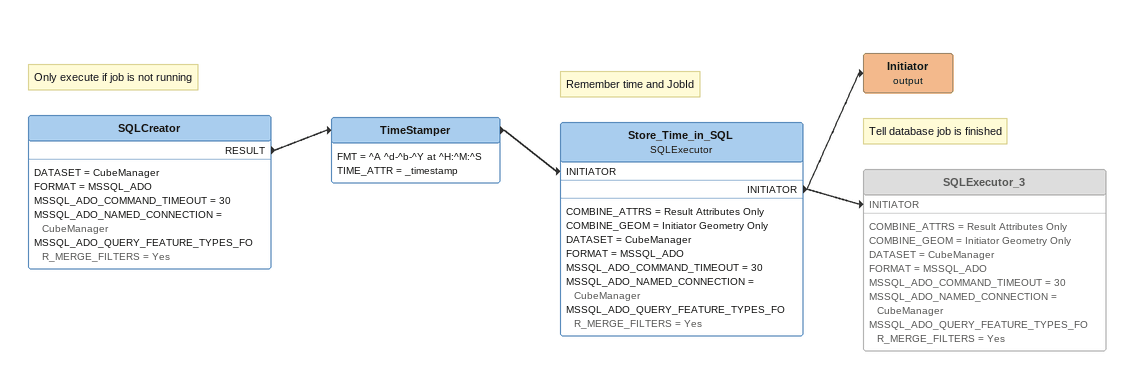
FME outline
Note: Only execute if job is not running
SQLCreator
    DATASET = CubeManager
    FORMAT = MSSQL_ADO
    MSSQL_ADO_COMMAND_TIMEOUT = 30
    MSSQL_ADO_NAMED_CONNECTION = CubeManager
    MSSQL_ADO_QUERY_FEATURE_TYPES_FOR_MERGE_FILTERS = Yes
    RESULT -> TimeStamper
TimeStamper
    FMT = ^A ^d-^b-^Y at ^H:^M:^S
    TIME_ATTR = _timestamp
    -> Store_Time_in_SQL [INITIATOR]
Note: Remember time and JobId
Store_Time_in_SQL: SQLExecutor
    COMBINE_ATTRS = Result Attributes Only
    COMBINE_GEOM = Initiator Geometry Only
    DATASET = CubeManager
    FORMAT = MSSQL_ADO
    MSSQL_ADO_COMMAND_TIMEOUT = 30
    MSSQL_ADO_NAMED_CONNECTION = CubeManager
    MSSQL_ADO_QUERY_FEATURE_TYPES_FOR_MERGE_FILTERS = Yes
    INITIATOR -> Initiator (output)
    INITIATOR -> SQLExecutor_3 [INITIATOR]
Initiator (output)
Note: Tell database job is finished
SQLExecutor_3 [off]
    COMBINE_ATTRS = Result Attributes Only
    COMBINE_GEOM = Initiator Geometry Only
    DATASET = CubeManager
    FORMAT = MSSQL_ADO
    MSSQL_ADO_COMMAND_TIMEOUT = 30
    MSSQL_ADO_NAMED_CONNECTION = CubeManager
    MSSQL_ADO_QUERY_FEATURE_TYPES_FOR_MERGE_FILTERS = Yes
